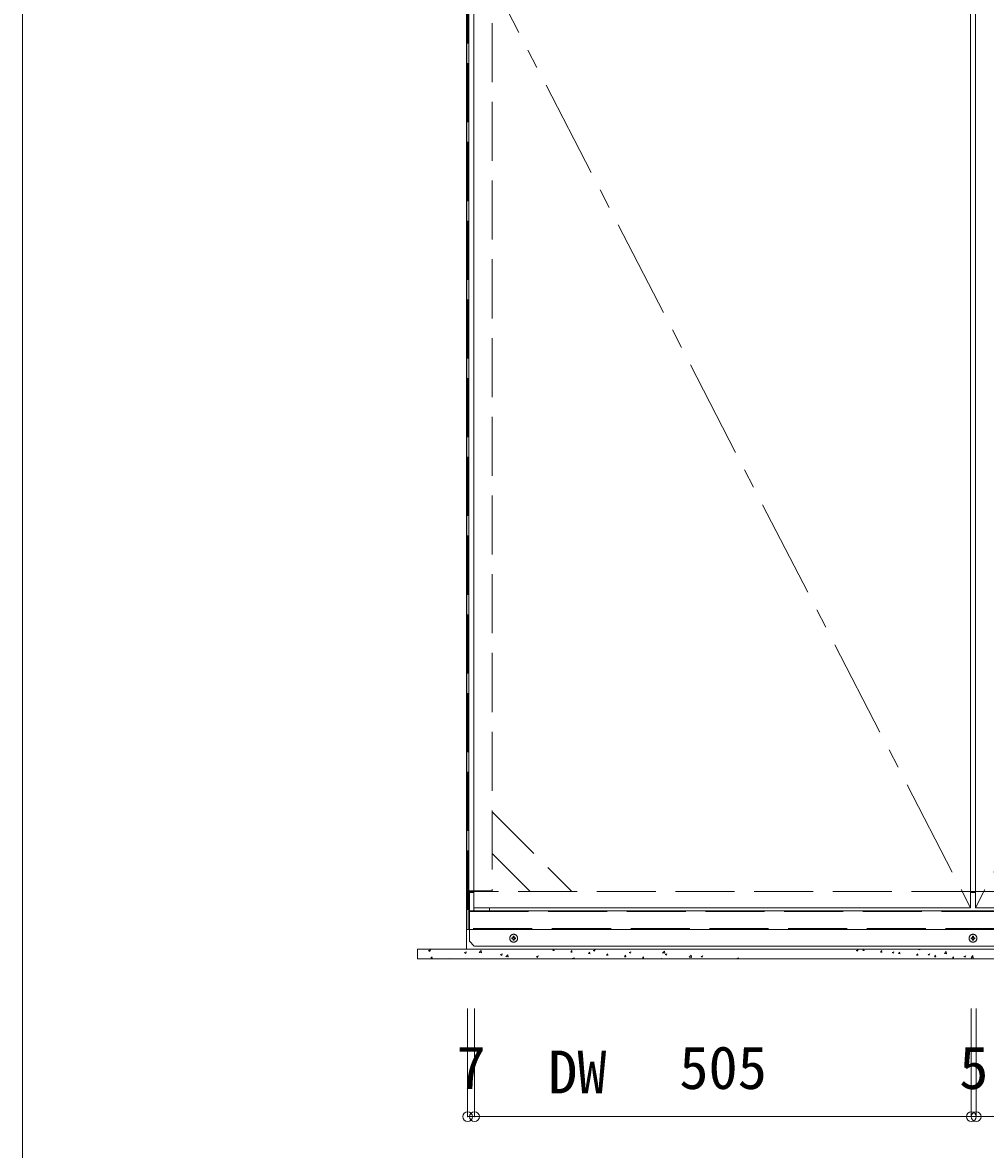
# Model space of a CAD drawing. Units: millimetres at full size, sheet at 1:20. Extents: x -4072 to 3728, y -3418 to 2032.
# Drawn here: x -4072 to -3093, y -1573 to -428 of the extents above; entities that cross this region are included whole.
import ezdxf
from ezdxf.enums import TextEntityAlignment as Align

# ---------------------------------------------------------------- set-up
doc = ezdxf.new("R2010")
doc.units = ezdxf.units.MM
doc.header["$LTSCALE"] = 20
doc.header["$PDMODE"] = 32
doc.header["$PDSIZE"] = 10
for name, pattern in [('CHAIN1', [8, 5, -1, 1, -1]), ('DASHED3', [4, 3, -1]), ('DOUBLE_CHAIN1', [8.8, 5, -1, 0.6, -0.6, 0.6, -1])]:
    doc.linetypes.add(name, pattern=pattern)
for name, color, linetype, lineweight in [('0-0', 7, 'Continuous', 9), ('0-1', 7, 'Continuous', 9), ('0-3', 7, 'Continuous', 9), ('0-7', 134, 'DASHED3', 9), ('0-8', 3, 'DOUBLE_CHAIN1', 9), ('0-A', 7, 'Continuous', 9), ('0-C', 7, 'Continuous', 9), ('0-D', 7, 'Continuous', 9), ('0-F', 7, 'Continuous', 9)]:
    doc.layers.add(name, color=color, linetype=linetype, lineweight=lineweight)
doc.styles.add('ＭＳ ゴシック', font='')
doc.styles.get('ＭＳ ゴシック').set_extended_font_data('MS Gothic')

msp = doc.modelspace()

# ---------------------------------------------------------------- linework, layer by layer
at = {"layer": '0-0'}
for p, q in [((-3619.69, -1540.05), (-3619.69, -1430.12)), ((-3619.69, -1540.05), (-3619.69, -1430.12)), ((-3612.69, -1540.05), (-3612.69, -1430.12)), ((-3612.69, -1540.05), (-3612.69, -1430.12)), ((-3107.69, -1540.05), (-3107.69, -1430.12)), ((-3102.69, -1540.05), (-3102.69, -1430.12)), ((-3612.69, -1540.05), (-3619.69, -1540.05)), ((-3612.69, -1540.05), (-3107.69, -1540.05)), ((-3107.69, -1540.05), (-3102.69, -1540.05)), ((-3102.69, -1540.05), (-2597.69, -1540.05))]:
    msp.add_line(p, q, dxfattribs=at)
for p in [(-3619.69, -1540.05), (-3612.69, -1540.05), (-3107.69, -1540.05), (-3102.69, -1540.05)]:
    msp.add_point(p, dxfattribs=at)
at = {"layer": '0-1', "color": 5}
msp.add_lwpolyline([(3727.63, 2031.52), (3727.63, -3418.34), (-4072.17, -3418.34), (-4072.17, 2031.52)], close=True, dxfattribs=at)
at = {"layer": '0-1', "color": 2, "linetype": 'CHAIN1'}
for points in [[(-3108.41, 628.22), (-3613.41, -349.78), (-3108.41, -1327.78)], [(-3103.41, 628.22), (-2598.41, -349.78), (-3103.41, -1327.78)]]:
    msp.add_lwpolyline(points, dxfattribs=at)
at = {"layer": '0-3'}
for p, q in [((-3617.91, -1361.78), (-3612.91, -1366.78)), ((-2598.91, -1366.78), (-3612.71, -1366.78))]:
    msp.add_line(p, q, dxfattribs=at)
at = {"layer": '0-7', "color": 5}
for p, q in [((-3619.42, 650.22), (-3619.42, -1349.78)), ((-3594.71, -1230.28), (-3513.71, -1311.28)), ((-3556.13, -1311.28), (-3594.71, -1272.71)), ((-3617.91, -1312.28), (-3613.41, -1312.28)), ((-3613.41, -1310.58), (-3594.71, -1310.58)), ((-3108.41, -1311.28), (-3613.41, -1311.28)), ((-3103.41, -1312.28), (-3108.41, -1312.28)), ((-2598.41, -1311.28), (-3103.41, -1311.28)), ((-3617.91, -1331.78), (-2593.91, -1331.78)), ((-2593.91, -1348.78), (-3617.91, -1348.78))]:
    msp.add_line(p, q, dxfattribs=at)
msp.add_lwpolyline([(-3613.41, 611.02), (-3594.71, 611.02), (-3594.71, -1310.58)], dxfattribs=at)
at = {"layer": '0-8'}
for p, q in [((-3573.44, -1358.25), (-3574.91, -1358.25)), ((-3574.91, -1359.32), (-3574.91, -1358.25)), ((-3574.91, -1359.32), (-3573.44, -1359.32)), ((-3573.44, -1356.78), (-3573.44, -1358.25)), ((-3573.44, -1356.78), (-3572.37, -1356.78)), ((-3573.44, -1359.32), (-3573.44, -1360.78)), ((-3572.37, -1360.78), (-3573.44, -1360.78)), ((-3572.37, -1358.25), (-3572.37, -1356.78)), ((-3570.91, -1358.25), (-3572.37, -1358.25)), ((-3572.37, -1359.32), (-3570.91, -1359.32)), ((-3572.37, -1360.78), (-3572.37, -1359.32)), ((-3570.91, -1358.25), (-3570.91, -1359.32)), ((-3106.44, -1358.25), (-3107.91, -1358.25)), ((-3107.91, -1359.32), (-3107.91, -1358.25)), ((-3107.91, -1359.32), (-3106.44, -1359.32)), ((-3106.44, -1356.78), (-3106.44, -1358.25)), ((-3106.44, -1356.78), (-3105.37, -1356.78)), ((-3106.44, -1359.32), (-3106.44, -1360.78)), ((-3105.37, -1360.78), (-3106.44, -1360.78)), ((-3105.37, -1358.25), (-3105.37, -1356.78)), ((-3103.91, -1358.25), (-3105.37, -1358.25)), ((-3105.37, -1359.32), (-3103.91, -1359.32)), ((-3105.37, -1360.78), (-3105.37, -1359.32)), ((-3103.91, -1358.25), (-3103.91, -1359.32))]:
    msp.add_line(p, q, dxfattribs=at)
for centre in [(-3572.91, -1358.78), (-3105.91, -1358.78)]:
    msp.add_circle(centre, 4, dxfattribs=at)
for centre, start, end in [((-3572.91, -1358.78), 131.81031, 138.18969), ((-3572.91, -1358.78), 221.81031, 228.18969), ((-3572.91, -1358.78), 41.81031, 48.18969), ((-3572.91, -1358.78), 311.81031, 318.18969), ((-3105.91, -1358.78), 131.81031, 138.18969), ((-3105.91, -1358.78), 221.81031, 228.18969), ((-3105.91, -1358.78), 41.81031, 48.18969), ((-3105.91, -1358.78), 311.81031, 318.18969)]:
    msp.add_arc(centre, 0.8, start, end, dxfattribs=at)
at = {"layer": '0-A'}
for p, q in [((-3108.41, -1327.78), (-3108.41, 628.22)), ((-3103.41, -1327.78), (-3103.41, 628.22)), ((-3103.41, -1311.28), (-3108.41, -1311.28)), ((-3108.41, -1327.78), (-3613.41, -1327.78)), ((-3103.41, -1327.78), (-2598.41, -1327.78))]:
    msp.add_line(p, q, dxfattribs=at)
msp.add_lwpolyline([(-3108.41, 628.22), (-3613.41, 628.22), (-3613.41, -1327.78)], dxfattribs=at)
at = {"layer": '0-C', "color": 2}
msp.add_line((-3620.72, -1369.78), (-3620.72, 650.72), dxfattribs=at)
at = {"layer": '0-C'}
for p, q in [((-3670.72, -1379.78), (-3670.72, -1369.78)), ((-3670.72, -1369.78), (-2540.4, -1369.78)), ((-3659.29, -1371.26), (-3657.51, -1370.58)), ((-3659.29, -1371.28), (-3658.03, -1372.13)), ((-3658.03, -1372.13), (-3657.52, -1370.59)), ((-3622.79, -1373.31), (-3621.53, -1374.16)), ((-3622.78, -1373.29), (-3621, -1372.61)), ((-3621.53, -1374.16), (-3621.02, -1372.63)), ((-3607.84, -1373.29), (-3605.58, -1373.64)), ((-3607.8, -1373.37), (-3605.82, -1371.31)), ((-3605.59, -1373.72), (-3605.87, -1371.31)), ((-3533.11, -1371.18), (-3531.94, -1369.78)), ((-3533.11, -1371.18), (-3531.6, -1371.31)), ((-3531.81, -1371.35), (-3532.1, -1369.78)), ((-3527.56, -1369.78), (-3527.18, -1370.04)), ((-3527.18, -1370.04), (-3527.1, -1369.78)), ((-3514.9, -1372.77), (-3513.67, -1371.31)), ((-3514.9, -1372.78), (-3513.38, -1372.91)), ((-3513.59, -1372.95), (-3513.88, -1371.36)), ((-3496.68, -1374.37), (-3495.45, -1372.91)), ((-3495.37, -1374.54), (-3495.67, -1372.95)), ((-3491.94, -1371.22), (-3490.68, -1372.07)), ((-3491.93, -1371.2), (-3490.15, -1370.52)), ((-3490.68, -1372.07), (-3490.16, -1370.54)), ((-3455.44, -1373.25), (-3454.17, -1374.11)), ((-3455.43, -1373.24), (-3453.65, -1372.56)), ((-3454.18, -1374.11), (-3453.66, -1372.57)), ((-3447.18, -1369.78), (-3446.3, -1369.92)), ((-3446.31, -1370), (-3446.33, -1369.78)), ((-3421.45, -1373.77), (-3419.19, -1374.12)), ((-3421.41, -1373.85), (-3419.43, -1371.79)), ((-3419.2, -1374.21), (-3419.48, -1371.79)), ((-3360.12, -1369.78), (-3359.82, -1369.98)), ((-3359.83, -1369.98), (-3359.76, -1369.78)), ((-3224.59, -1371.17), (-3223.32, -1372.02)), ((-3224.58, -1371.15), (-3222.8, -1370.47)), ((-3223.33, -1372.02), (-3222.81, -1370.48)), ((-3218.02, -1371.2), (-3216.83, -1369.78)), ((-3218.02, -1371.2), (-3216.5, -1371.34)), ((-3216.71, -1371.38), (-3217.01, -1369.78)), ((-3199.8, -1372.79), (-3198.57, -1371.34)), ((-3199.8, -1372.8), (-3198.28, -1372.93)), ((-3198.49, -1372.97), (-3198.79, -1371.38)), ((-3188.08, -1373.2), (-3186.82, -1374.05)), ((-3188.07, -1373.18), (-3186.3, -1372.5)), ((-3186.82, -1374.05), (-3186.31, -1372.52)), ((-3181.58, -1374.39), (-3180.36, -1372.93)), ((-3180.28, -1374.56), (-3180.57, -1372.97)), ((-3162.17, -1370.05), (-3159.91, -1370.4)), ((-3162.13, -1370.13), (-3161.8, -1369.78)), ((-3159.92, -1370.49), (-3160, -1369.78)), ((-3135.02, -1374.33), (-3133.04, -1372.27)), ((-3132.81, -1374.69), (-3133.09, -1372.28)), ((-2654.51, -1379.78), (-3670.72, -1379.78)), ((-2540.4, -1379.78), (-3670.72, -1379.78)), ((-3657.12, -1379.13), (-3655.89, -1377.67)), ((-3657.12, -1379.13), (-3655.6, -1379.26)), ((-3655.81, -1379.3), (-3656.11, -1377.71)), ((-3638.11, -1379.78), (-3637.68, -1379.26)), ((-3637.8, -1379.78), (-3637.89, -1379.3)), ((-3586.29, -1375.34), (-3585.02, -1376.2)), ((-3586.28, -1375.33), (-3584.5, -1374.64)), ((-3585.03, -1376.19), (-3584.51, -1374.66)), ((-3580.73, -1377.49), (-3578.47, -1377.84)), ((-3580.69, -1377.57), (-3578.71, -1375.51)), ((-3578.48, -1377.93), (-3578.76, -1375.52)), ((-3551.67, -1379.78), (-3551.6, -1379.71)), ((-3551.65, -1379.78), (-3551.65, -1379.72)), ((-3549.78, -1377.36), (-3548, -1376.68)), ((-3549.78, -1377.38), (-3548.52, -1378.23)), ((-3548.52, -1378.23), (-3548.01, -1376.69)), ((-3513.28, -1379.41), (-3512.73, -1379.78)), ((-3513.27, -1379.4), (-3511.49, -1378.71)), ((-3511.86, -1379.78), (-3511.51, -1378.73)), ((-3496.68, -1374.37), (-3495.16, -1374.5)), ((-3478.46, -1375.96), (-3477.23, -1374.5)), ((-3478.46, -1375.96), (-3476.94, -1376.1)), ((-3477.15, -1376.14), (-3477.45, -1374.54)), ((-3460.24, -1377.56), (-3459.02, -1376.1)), ((-3460.24, -1377.56), (-3458.72, -1377.69)), ((-3458.94, -1377.73), (-3459.23, -1376.14)), ((-3442.02, -1379.15), (-3440.8, -1377.69)), ((-3442.02, -1379.15), (-3440.5, -1379.28)), ((-3440.72, -1379.32), (-3441.01, -1377.73)), ((-3423, -1379.78), (-3422.58, -1379.28)), ((-3422.71, -1379.78), (-3422.79, -1379.33)), ((-3418.93, -1375.27), (-3417.15, -1374.59)), ((-3418.93, -1375.29), (-3417.67, -1376.14)), ((-3417.67, -1376.14), (-3417.16, -1374.6)), ((-3394.34, -1377.98), (-3392.08, -1378.33)), ((-3394.3, -1378.05), (-3392.32, -1375.99)), ((-3392.09, -1378.41), (-3392.37, -1376)), ((-3382.43, -1377.32), (-3381.17, -1378.18)), ((-3382.42, -1377.31), (-3380.64, -1376.62)), ((-3381.17, -1378.17), (-3380.66, -1376.64)), ((-3345.93, -1379.36), (-3345.3, -1379.78)), ((-3345.92, -1379.34), (-3344.14, -1378.66)), ((-3344.52, -1379.78), (-3344.15, -1378.67)), ((-3181.58, -1374.39), (-3180.06, -1374.52)), ((-3163.36, -1375.98), (-3162.14, -1374.52)), ((-3163.36, -1375.98), (-3161.84, -1376.12)), ((-3162.06, -1376.16), (-3162.35, -1374.57)), ((-3151.58, -1375.23), (-3150.32, -1376.09)), ((-3151.57, -1375.22), (-3149.79, -1374.53)), ((-3150.32, -1376.08), (-3149.8, -1374.55)), ((-3145.14, -1377.58), (-3143.92, -1376.12)), ((-3145.14, -1377.58), (-3143.63, -1377.71)), ((-3143.84, -1377.75), (-3144.13, -1376.16)), ((-3135.06, -1374.26), (-3132.8, -1374.61)), ((-3126.93, -1379.17), (-3125.41, -1379.31)), ((-3126.92, -1379.17), (-3125.7, -1377.71)), ((-3125.62, -1379.34), (-3125.91, -1377.75)), ((-3115.08, -1377.27), (-3113.81, -1378.12)), ((-3115.07, -1377.25), (-3113.29, -1376.57)), ((-3113.82, -1378.12), (-3113.3, -1376.58)), ((-3107.95, -1378.46), (-3105.69, -1378.81)), ((-3107.92, -1378.54), (-3105.94, -1376.48)), ((-3107.88, -1379.78), (-3107.48, -1379.3)), ((-3107.62, -1379.78), (-3107.7, -1379.35)), ((-3105.71, -1378.89), (-3105.99, -1376.48))]:
    msp.add_line(p, q, dxfattribs=at)
at = {"layer": '0-D', "color": 4}
for p, q in [((-3613.31, -1328.28), (-3612.81, -1327.78)), ((-3605.31, -1327.78), (-3612.81, -1327.78)), ((-3597.81, -1327.78), (-3605.31, -1327.78)), ((-3597.81, -1327.78), (-3597.31, -1328.28)), ((-3612.81, -1330.78), (-3605.31, -1330.78)), ((-3605.31, -1330.78), (-3597.81, -1330.78)), ((-3597.31, -1330.28), (-3597.81, -1330.78)), ((-3597.31, -1328.28), (-3597.31, -1330.28))]:
    msp.add_line(p, q, dxfattribs=at)
msp.add_lwpolyline([(-3612.81, -1330.78), (-3613.31, -1330.28), (-3613.31, -1328.28)], dxfattribs=at)
at = {"layer": '0-F'}
for p, q in [((-3620.42, -1349.78), (-3620.42, 650.22)), ((-3618.41, -1310.58), (-3613.41, -1310.58)), ((-3618.41, -1311.28), (-3617.91, -1311.28)), ((-3618.41, -1312.28), (-3617.91, -1312.28)), ((-3613.41, -1311.28), (-3617.91, -1311.28)), ((-2593.91, -1330.78), (-3617.91, -1330.78)), ((-3617.91, -1330.78), (-3617.91, -1331.78)), ((-3617.91, -1348.78), (-3617.91, -1331.78)), ((-3619.42, -1349.78), (-3620.42, -1349.78)), ((-3619.41, -1349.78), (-3619.42, -1349.78)), ((-3618.41, -1344.78), (-3617.91, -1344.78)), ((-3618.41, -1345.78), (-3617.91, -1345.78)), ((-3617.91, -1348.78), (-3617.91, -1361.78)), ((-3617.91, -1349.78), (-2593.91, -1349.78))]:
    msp.add_line(p, q, dxfattribs=at)
for points in [[(-3618.41, 650.22), (-3618.41, -1349.78), (-3619.41, -1349.78)], [(-3617.91, -1311.28), (-3617.91, -1312.28), (-3617.91, -1330.78)]]:
    msp.add_lwpolyline(points, dxfattribs=at)

# ---------------------------------------------------------------- texts
at = {"layer": '0-0', "style": 'ＭＳ ゴシック'}
for s, p in [('7', (-3630.9, -1525.05)), ('DW', (-3537.78, -1529.59)), ('505', (-3404.46, -1525.05)), ('5', (-3119.9, -1525.05))]:
    msp.add_text(s, height=43.62, dxfattribs=at).set_placement(p, align=Align.BOTTOM_LEFT)

doc.saveas('drawing.dxf')
